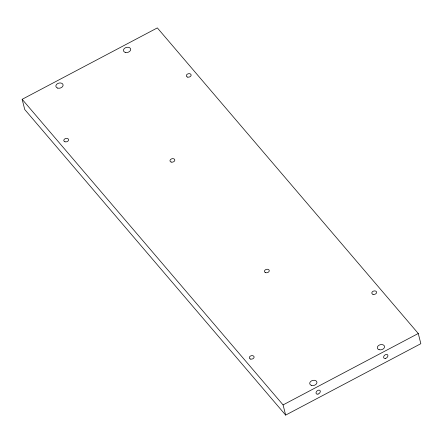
<?xml version="1.0" encoding="UTF-8"?>
<svg xmlns="http://www.w3.org/2000/svg" width="443" height="443" viewBox="0 0 443 443"><rect width="100%" height="100%" fill="white"/><g stroke="black" fill="none" stroke-linecap="round" stroke-linejoin="round"><path stroke-width="0.66" d="M22.15 99.31L157.348 27.903L418.27 333.496L420.85 343.69L285.652 415.097L24.73 109.504L22.15 99.31L283.077 404.908L285.652 415.097M283.077 404.908L418.27 333.496M318.03 394.082A2.459 1.656 -40.5 0 0 320.095 390.632A2.459 1.656 -40.5 0 0 316.368 391.739A2.459 1.656 -40.5 0 0 318.03 394.082M385.631 358.376A2.459 1.656 -40.5 0 0 387.691 354.926A2.459 1.656 -40.5 0 0 383.965 356.034A2.459 1.656 -40.5 0 0 385.631 358.376M250.461 359.046A2.459 1.722 -14.2 0 0 254.116 357.113A2.459 1.722 -14.2 0 0 250.522 356.011A2.459 1.722 -14.2 0 0 250.461 359.046M187.483 77.076A2.459 1.722 -14.2 0 0 191.138 75.144A2.459 1.722 -14.2 0 0 187.544 74.036A2.459 1.722 -14.2 0 0 187.483 77.076M372.978 294.329A2.459 1.722 -14.2 0 0 376.639 292.397A2.459 1.722 -14.2 0 0 373.045 291.295A2.459 1.722 -14.2 0 0 372.978 294.329M311.479 385.399A3.688 2.58 -14.2 0 0 316.966 382.497A3.688 2.58 -14.2 0 0 311.573 380.842A3.688 2.58 -14.2 0 0 311.479 385.399M379.075 349.693A3.688 2.58 -14.2 0 0 384.563 346.797A3.688 2.58 -14.2 0 0 379.169 345.136A3.688 2.58 -14.2 0 0 379.075 349.693M125.219 52.379A3.688 2.58 -14.2 0 0 130.713 49.478A3.688 2.58 -14.2 0 0 125.314 47.822A3.688 2.58 -14.2 0 0 125.219 52.379M57.623 88.085A3.688 2.58 -14.2 0 0 63.111 85.183A3.688 2.58 -14.2 0 0 57.717 83.528A3.688 2.58 -14.2 0 0 57.623 88.085M64.96 141.788A2.459 1.722 -14.2 0 0 68.621 139.855A2.459 1.722 -14.2 0 0 65.021 138.753A2.459 1.722 -14.2 0 0 64.96 141.788M171.159 162.066A2.459 1.722 -14.2 0 0 174.819 160.133A2.459 1.722 -14.2 0 0 171.219 159.026A2.459 1.722 -14.2 0 0 171.159 162.066M265.634 272.683A2.459 1.722 -14.2 0 0 269.261 270.712A2.459 1.722 -14.2 0 0 265.628 269.654A2.459 1.722 -14.2 0 0 265.634 272.683"/></g></svg>
